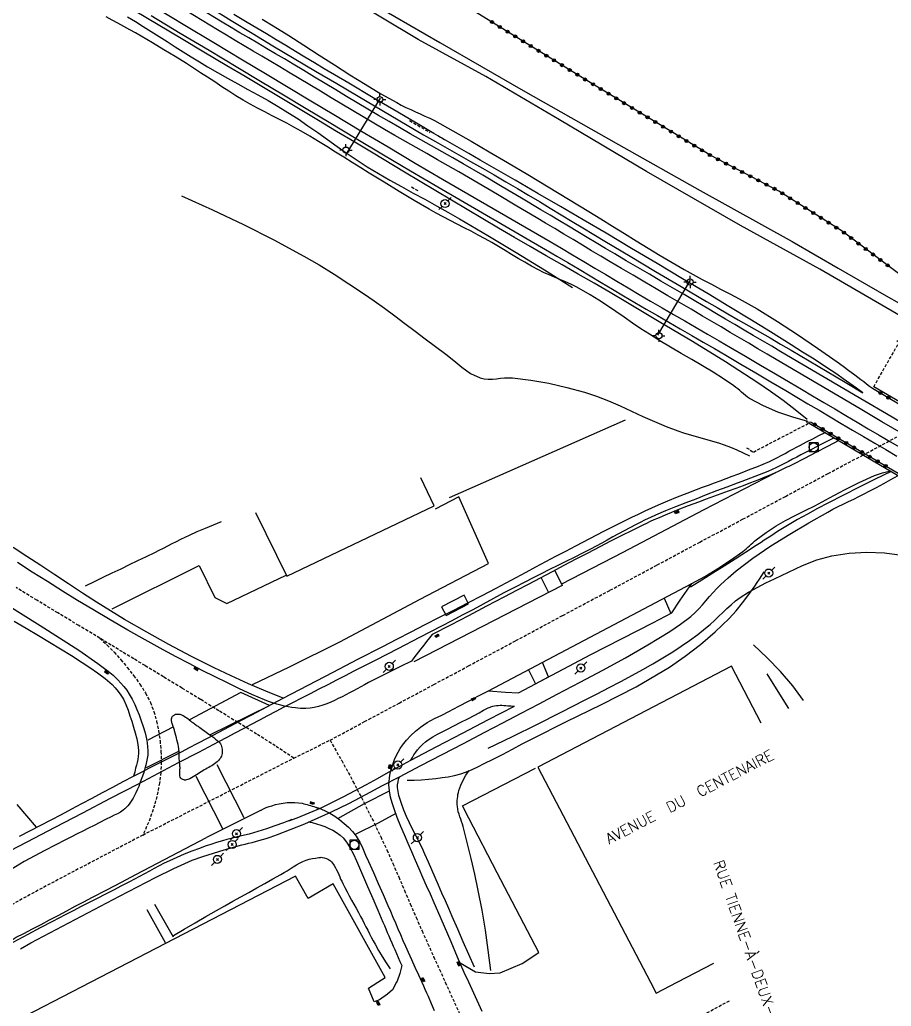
# Model space of a CAD drawing. Header units: millimetres. Extents: x 146997 to 148001, y 141998 to 143001.
# Drawn here: x 147761.2 to 147904.6, y 142667 to 142829.4 of the extents above; entities that cross this region are included whole.
import ezdxf

# ---------------------------------------------------------------- set-up
doc = ezdxf.new("R2010")
doc.units = ezdxf.units.MM
doc.linetypes.add('DASHED', pattern=[0.75, 0.5, -0.25])
doc.layers.get('0').update_dxf_attribs({"linetype": 'CONTINUOUS'})
for name, color, linetype in [('W0001', 6, 'DASHED'), ('W0006', 2, 'CONTINUOUS'), ('W0008', 7, 'CONTINUOUS'), ('W0014', 7, 'CONTINUOUS'), ('W0015', 2, 'CONTINUOUS'), ('W0017', 7, 'CONTINUOUS'), ('W0020', 2, 'CONTINUOUS'), ('W0021', 2, 'CONTINUOUS'), ('W0051', 7, 'CONTINUOUS'), ('W0071', 7, 'CONTINUOUS'), ('W0101', 7, 'CONTINUOUS'), ('W0105', 7, 'CONTINUOUS'), ('W0112', 1, 'DASHED'), ('W0120', 7, 'CONTINUOUS'), ('W0211', 2, 'CONTINUOUS'), ('W0214', 2, 'CONTINUOUS'), ('W0300', 7, 'CONTINUOUS'), ('W0323', 7, 'CONTINUOUS'), ('W0401', 7, 'CONTINUOUS'), ('W0420', 7, 'CONTINUOUS'), ('W0439', 7, 'CONTINUOUS'), ('W0473', 7, 'CONTINUOUS'), ('W0610', 7, 'CONTINUOUS'), ('W0611', 7, 'CONTINUOUS'), ('W0700', 7, 'CONTINUOUS'), ('W0989', 7, 'CONTINUOUS')]:
    doc.layers.add(name, color=color, linetype=linetype)
doc.styles.get("Standard").update_dxf_attribs({"font": 'romans.shx', "width": 0.85})

# ---------------------------------------------------------------- blocks, each defined once
blk = doc.blocks.new('T420')
for p, q in [((0.75, 0.75), (-0.75, 0.75)), ((-0.75, 0.75), (-0.75, -0.75)), ((0.75, 0.75), (0.75, -0.75)), ((0.75, -0.75), (-0.75, -0.75))]:
    blk.add_line(p, q)
blk.add_ellipse((0, 0), major_axis=(-0.53, 0.53), ratio=1, start_param=3.926991, end_param=10.210176)
blk = doc.blocks.new('T473')
for p, q in [((-0.166667, 0.166667), (0.166667, -0.166667)), ((-0.166667, -0.166667), (0.166667, 0.166667)), ((0.500001, 0.500001), (1.000002, 1.000002)), ((-1.000002, -1.000002), (-0.500001, -0.500001))]:
    blk.add_line(p, q)
blk.add_ellipse((0, 0), major_axis=(0.471405, 0.471405), ratio=1, start_param=5.4977871438, end_param=11.780972451)
blk = doc.blocks.new('T401')
for p, q in [((-0.3, 0.3), (0, 0.3)), ((-0.3, -0.25), (-0.3, 0.3)), ((-0.3, 0.15), (0, 0.15)), ((-0.3, 0), (0, 0)), ((0, 0.3), (0, -0.25)), ((-0.3, -0.15), (0, -0.15)), ((-0.3, -0.25), (-0.3, -0.3)), ((-0.3, -0.3), (0, -0.3)), ((0, -0.3), (0, -0.25))]:
    blk.add_line(p, q)
blk = doc.blocks.new('T610')
for p, q in [((-0.500001, 0), (-1.000002, 0)), ((0, 0.500001), (0, 1.000002)), ((0.500001, 0), (1.000002, 0)), ((0, -0.500001), (0, -1.000002))]:
    blk.add_line(p, q)
blk.add_ellipse((0, 0), major_axis=(-0.353554, 0.353554), ratio=1, start_param=3.926990817, end_param=10.2101761242)
blk = doc.blocks.new('t323o')
at = {"color": 0, "linetype": 'Continuous'}
for radius in [0.25, 0.15]:
    blk.add_circle((0, 0), radius, dxfattribs=at)

msp = doc.modelspace()

# ---------------------------------------------------------------- linework, layer by layer
at = {"layer": 'W0001'}
for points in [[(147812.25, 142710.83), (147817.94, 142713.89), (147823.64, 142716.94), (147829.34, 142719.99), (147835.04, 142723.05), (147842.8, 142727.2), (147850.55, 142731.35), (147858.31, 142735.5), (147866.07, 142739.65), (147873.11, 142743.42), (147880.14, 142747.18), (147887.17, 142750.94), (147894.21, 142754.7), (147899.84, 142757.7), (147905.48, 142760.71)], [(147774.37, 142727.6), (147770.92, 142729.68), (147767.47, 142731.76), (147764.02, 142733.84), (147760.58, 142735.93)], [(147806.27, 142707.87), (147803.24, 142709.89), (147800.16, 142711.84), (147797.06, 142713.75), (147793.96, 142715.66), (147790.93, 142717.53), (147787.89, 142719.39), (147784.84, 142721.24), (147781.8, 142723.09), (147779.94, 142724.22), (147778.09, 142725.35), (147776.23, 142726.47), (147774.37, 142727.6)], [(147774.37, 142727.6), (147775.57, 142726.47), (147776.72, 142725.3), (147777.83, 142724.07), (147778.88, 142722.8), (147779.93, 142721.45), (147780.96, 142720.05), (147781.89, 142718.59), (147782.68, 142717.05), (147783.27, 142715.52), (147783.71, 142713.94), (147784.03, 142712.34), (147784.27, 142710.73), (147784.42, 142708.99), (147784.47, 142707.25), (147784.4, 142705.51), (147784.19, 142703.78), (147783.75, 142701.57), (147783.14, 142699.4), (147782.38, 142697.28), (147781.45, 142695.22)], [(147806.27, 142707.87), (147812.25, 142710.83)], [(147812.25, 142710.83), (147814.16, 142707.46), (147816.02, 142704.05), (147817.81, 142700.61), (147819.54, 142697.14), (147820.58, 142694.96), (147821.59, 142692.76), (147822.57, 142690.55), (147823.54, 142688.33), (147824.49, 142686.11), (147825.44, 142683.88), (147826.41, 142681.67), (147827.38, 142679.45), (147828.33, 142677.34), (147829.29, 142675.22), (147830.25, 142673.11), (147831.21, 142671)], [(147781.45, 142695.22), (147806.27, 142707.87)], [(147781.45, 142695.22), (147764.87, 142686.5), (147759.51, 142683.56)], [(147831.21, 142671), (147832.44, 142668.29), (147833.66, 142665.58)]]:
    msp.add_lwpolyline(points, dxfattribs=at)
at = {"layer": 'W0006'}
msp.add_lwpolyline([(147885.55, 142754.84), (147873.65, 142748.69), (147860.42, 142741.7), (147850.35, 142736.51)], dxfattribs=at)
at = {"layer": 'W0008'}
for points in [[(147895.98, 142760.11), (147894.09, 142759.12), (147892.2, 142758.14), (147890.29, 142757.17), (147888.39, 142756.2), (147888.07, 142756.04), (147887.74, 142755.88), (147887.42, 142755.72), (147887.09, 142755.56), (147885.99, 142755.06), (147884.88, 142754.56), (147883.77, 142754.09), (147882.65, 142753.63), (147881.44, 142753.15), (147880.22, 142752.69), (147879, 142752.24), (147877.78, 142751.8), (147876.56, 142751.36), (147875.34, 142750.92), (147874.12, 142750.47), (147872.9, 142750.01), (147871.19, 142749.36), (147869.49, 142748.7), (147867.79, 142748.03), (147866.1, 142747.32), (147865.51, 142747.06), (147864.92, 142746.78), (147864.33, 142746.5), (147863.74, 142746.22), (147861.95, 142745.34), (147860.17, 142744.45), (147858.4, 142743.55), (147856.63, 142742.64), (147854.66, 142741.62), (147852.7, 142740.6), (147850.74, 142739.57), (147848.79, 142738.53), (147846.83, 142737.5), (147844.87, 142736.46), (147842.92, 142735.43), (147840.95, 142734.4), (147837.99, 142732.85), (147835.02, 142731.31), (147832.05, 142729.77), (147829.07, 142728.24)], [(147871.75, 142736.59), (147873.93, 142737.78), (147876.06, 142739.06), (147878.13, 142740.42), (147880.15, 142741.87), (147880.44, 142742.09), (147880.72, 142742.33), (147881, 142742.58), (147881.26, 142742.83), (147881.53, 142743.08), (147881.8, 142743.32), (147882.08, 142743.57), (147882.36, 142743.8), (147883.16, 142744.41), (147883.98, 142745), (147884.81, 142745.56), (147885.66, 142746.1), (147887.21, 142746.99), (147888.8, 142747.81), (147890.41, 142748.6), (147892, 142749.4), (147894.44, 142750.69), (147896.87, 142752), (147899.33, 142753.25), (147901.85, 142754.36), (147902.49, 142754.6), (147903.13, 142754.8), (147903.78, 142754.99), (147904.44, 142755.14)], [(147829.07, 142728.24), (147828.61, 142727.64), (147828.14, 142727.05), (147827.67, 142726.46), (147827.21, 142725.86), (147826.81, 142725.36), (147826.42, 142724.86), (147826.03, 142724.35), (147825.64, 142723.85)], [(147780.96, 142703.74), (147780.76, 142703.2), (147780.53, 142702.66), (147780.29, 142702.14), (147780.02, 142701.62), (147779.83, 142701.28), (147779.63, 142700.95), (147779.41, 142700.63), (147779.18, 142700.32), (147778.96, 142700.05), (147778.74, 142699.79), (147778.49, 142699.54), (147778.23, 142699.32), (147777.76, 142699), (147777.26, 142698.73), (147776.75, 142698.48), (147776.25, 142698.23), (147775.32, 142697.75), (147774.38, 142697.27), (147773.44, 142696.79), (147772.5, 142696.33), (147771.56, 142695.86), (147770.62, 142695.39), (147769.68, 142694.91), (147768.74, 142694.44), (147765.31, 142692.65), (147761.89, 142690.85), (147759.05, 142689.13)], [(147800.89, 142699.33), (147801.32, 142699.54), (147801.76, 142699.73), (147802.21, 142699.9), (147802.67, 142700.05), (147803.28, 142700.22), (147803.9, 142700.36), (147804.53, 142700.48), (147805.17, 142700.55), (147805.8, 142700.58), (147806.43, 142700.57), (147807.05, 142700.52), (147807.68, 142700.44), (147807.95, 142700.38), (147808.23, 142700.32), (147808.5, 142700.24), (147808.76, 142700.15), (147809.03, 142700.06), (147809.29, 142699.97), (147809.56, 142699.89), (147809.83, 142699.8), (147809.91, 142699.78), (147809.98, 142699.76), (147810.06, 142699.74), (147810.14, 142699.71), (147810.22, 142699.69), (147810.3, 142699.67), (147810.37, 142699.64), (147810.45, 142699.62)], [(147800.89, 142699.33), (147791.94, 142694.81)], [(147759.96, 142677.99), (147760.61, 142678.39), (147761.88, 142679.04), (147763.29, 142679.78), (147764.7, 142680.52), (147766.11, 142681.26), (147767.52, 142682), (147768.92, 142682.75), (147770.33, 142683.49), (147771.74, 142684.23), (147773.15, 142684.97), (147775.53, 142686.23), (147777.92, 142687.48), (147780.31, 142688.73), (147782.69, 142689.99), (147785, 142691.19), (147787.31, 142692.4), (147789.63, 142693.61), (147791.94, 142694.81)], [(147835.08, 142671), (147834.33, 142672.62)], [(147837.29, 142666.17), (147835.08, 142671)]]:
    msp.add_lwpolyline(points, dxfattribs=at)
at = {"layer": 'W0014'}
for points in [[(147804.56, 142717.75), (147801.67, 142718.9), (147798.81, 142720.11), (147795.98, 142721.39), (147793.17, 142722.72), (147789.43, 142724.6), (147785.73, 142726.56), (147782.08, 142728.6), (147778.45, 142730.7), (147776.12, 142732.12), (147773.8, 142733.56), (147771.5, 142735.04), (147769.22, 142736.54), (147766.94, 142738.05), (147764.66, 142739.55), (147762.38, 142741.05), (147760.08, 142742.53)], [(147825.64, 142723.85), (147823.86, 142722.97), (147822.09, 142722.09), (147820.32, 142721.19), (147818.56, 142720.29), (147817.93, 142719.96), (147817.32, 142719.63), (147816.7, 142719.29), (147816.09, 142718.95), (147815.47, 142718.62), (147814.85, 142718.29), (147814.23, 142717.97), (147813.6, 142717.66), (147812.97, 142717.36), (147812.35, 142717.07), (147811.71, 142716.81), (147811.05, 142716.58), (147810.36, 142716.39), (147809.66, 142716.23), (147808.96, 142716.11), (147808.24, 142716.04), (147807.82, 142716.04), (147807.39, 142716.06), (147806.97, 142716.1), (147806.55, 142716.15), (147805.95, 142716.23), (147805.35, 142716.32), (147804.76, 142716.43), (147804.17, 142716.56), (147803.47, 142716.75), (147802.79, 142716.97), (147802.11, 142717.2), (147801.44, 142717.46), (147799.39, 142718.33), (147797.37, 142719.26), (147795.37, 142720.24), (147793.37, 142721.23), (147791.2, 142722.31), (147789.05, 142723.42), (147786.9, 142724.55), (147784.77, 142725.7), (147781.85, 142727.31), (147778.95, 142728.95), (147776.07, 142730.62), (147773.21, 142732.31), (147770.7, 142733.83), (147768.22, 142735.36), (147765.74, 142736.91), (147763.26, 142738.47), (147760.8, 142740.04)], [(147868.5, 142731.76), (147869.86, 142733.89), (147871.75, 142736.59)], [(147759.83, 142732.66), (147761.32, 142731.73), (147764.54, 142729.72), (147767.75, 142727.69), (147770.93, 142725.61), (147774.04, 142723.43), (147774.89, 142722.81), (147775.73, 142722.17), (147776.55, 142721.5), (147777.32, 142720.78), (147777.84, 142720.23), (147778.34, 142719.64), (147778.8, 142719.03), (147779.22, 142718.39), (147779.69, 142717.57), (147780.1, 142716.72), (147780.48, 142715.86), (147780.83, 142714.98), (147781.19, 142714.02), (147781.52, 142713.05), (147781.8, 142712.06), (147782.03, 142711.05), (147782.14, 142710.39), (147782.21, 142709.72), (147782.25, 142709.05), (147782.24, 142708.37), (147782.17, 142707.8), (147782.07, 142707.24), (147781.93, 142706.69), (147781.78, 142706.14), (147781.61, 142705.53), (147781.41, 142704.93), (147781.19, 142704.33), (147780.96, 142703.74)], [(147843.26, 142718.62), (147855.13, 142724.95), (147865.36, 142730.12), (147868.5, 142731.76)], [(147760.27, 142730.43), (147762.27, 142729.23), (147764.27, 142728.04), (147766.08, 142726.95), (147767.89, 142725.87), (147769.69, 142724.76), (147771.46, 142723.61), (147772.72, 142722.76), (147773.99, 142721.91), (147775.22, 142721), (147776.37, 142719.99), (147776.9, 142719.43), (147777.39, 142718.84), (147777.84, 142718.21), (147778.24, 142717.55), (147778.67, 142716.68), (147779.02, 142715.77), (147779.32, 142714.85), (147779.61, 142713.93), (147779.9, 142712.99), (147780.19, 142712.04), (147780.43, 142711.07), (147780.61, 142710.1), (147780.68, 142709.62), (147780.72, 142709.14), (147780.73, 142708.65), (147780.7, 142708.17), (147780.63, 142707.67), (147780.52, 142707.18), (147780.39, 142706.7), (147780.26, 142706.22), (147780.18, 142705.89), (147780.1, 142705.56), (147780.01, 142705.23), (147779.92, 142704.91)], [(147834.33, 142672.62), (147833.24, 142675.14), (147832.15, 142677.65), (147831.06, 142680.17), (147829.96, 142682.69), (147829.36, 142684.08), (147828.75, 142685.47), (147828.13, 142686.86), (147827.52, 142688.25), (147826.91, 142689.65), (147826.31, 142691.04), (147825.7, 142692.44), (147825.11, 142693.83), (147824.5, 142695.24), (147823.87, 142696.65), (147823.28, 142698.08), (147822.78, 142699.53), (147822.48, 142700.5), (147822.21, 142701.47), (147822.01, 142702.48), (147821.94, 142703.5), (147821.96, 142704.03), (147822.02, 142704.56), (147822.1, 142705.09), (147822.22, 142705.61), (147822.35, 142706.12), (147822.51, 142706.63), (147822.67, 142707.13), (147822.86, 142707.63), (147823.12, 142708.26), (147823.43, 142708.86), (147823.78, 142709.45), (147824.16, 142710.01), (147824.83, 142710.83), (147825.54, 142711.61), (147826.31, 142712.33), (147827.13, 142712.99), (147828.24, 142713.74), (147829.42, 142714.37), (147830.62, 142714.96), (147831.8, 142715.56), (147833.42, 142716.42), (147835.04, 142717.26), (147836.67, 142718.1), (147838.3, 142718.93)], [(147838.3, 142718.93), (147841.1, 142718.71), (147843.26, 142718.62)], [(147825.56, 142707.54), (147825.79, 142707.99), (147826.06, 142708.43), (147826.35, 142708.85), (147826.66, 142709.25), (147827.06, 142709.71), (147827.48, 142710.14), (147827.93, 142710.54), (147828.41, 142710.91), (147829.15, 142711.39), (147829.92, 142711.8), (147830.71, 142712.18), (147831.49, 142712.57), (147832.64, 142713.17), (147833.79, 142713.77), (147834.94, 142714.36), (147836.09, 142714.95), (147836.81, 142715.34), (147837.52, 142715.76), (147838.26, 142716.15), (147839.04, 142716.44), (147839.33, 142716.5), (147839.63, 142716.54), (147839.93, 142716.55), (147840.22, 142716.56), (147840.54, 142716.56), (147840.86, 142716.54), (147841.18, 142716.52), (147841.5, 142716.5), (147841.77, 142716.48), (147842.04, 142716.46), (147842.31, 142716.44), (147842.58, 142716.42)], [(147836.03, 142673.48), (147835.1, 142675.57), (147834.17, 142677.66), (147833.25, 142679.75), (147832.33, 142681.84), (147831.77, 142683.12), (147831.22, 142684.4), (147830.66, 142685.67), (147830.11, 142686.95), (147829.56, 142688.23), (147829, 142689.51), (147828.44, 142690.78), (147827.87, 142692.05), (147827.39, 142693.09), (147826.88, 142694.13), (147826.36, 142695.15), (147825.84, 142696.18), (147825.33, 142697.21), (147824.84, 142698.26), (147824.39, 142699.32), (147823.99, 142700.4), (147823.77, 142701.05), (147823.58, 142701.7), (147823.44, 142702.37), (147823.37, 142703.05), (147823.37, 142703.5), (147823.43, 142703.95), (147823.52, 142704.39), (147823.65, 142704.82)], [(147810.45, 142699.62), (147811.35, 142699.24), (147812.21, 142698.8), (147813.05, 142698.3), (147813.84, 142697.74), (147814.59, 142697.14), (147815.29, 142696.49), (147815.94, 142695.78), (147816.53, 142695.02), (147817.15, 142694.03), (147817.65, 142692.98), (147818.1, 142691.91), (147818.57, 142690.86), (147819.39, 142689.07), (147820.18, 142687.26), (147820.97, 142685.45), (147821.76, 142683.64), (147822.18, 142682.68), (147822.59, 142681.72), (147823.01, 142680.76), (147823.42, 142679.8), (147823.84, 142678.84), (147824.25, 142677.88), (147824.67, 142676.92), (147825.09, 142675.96), (147825.65, 142674.72), (147826.21, 142673.48), (147826.78, 142672.24), (147827.34, 142671)], [(147808.62, 142697.41), (147809.33, 142697.26), (147810.03, 142697.08), (147810.72, 142696.86), (147811.4, 142696.6), (147812.06, 142696.31), (147812.71, 142696), (147813.33, 142695.64), (147813.92, 142695.21), (147814.39, 142694.75), (147814.8, 142694.25), (147815.17, 142693.71), (147815.52, 142693.16), (147816.11, 142692.08), (147816.61, 142690.95), (147817.08, 142689.81), (147817.56, 142688.69), (147818.42, 142686.74), (147819.26, 142684.79), (147820.11, 142682.84), (147820.95, 142680.89), (147821.19, 142680.33), (147821.43, 142679.76), (147821.67, 142679.19), (147821.92, 142678.63), (147822.16, 142678.06), (147822.4, 142677.5), (147822.64, 142676.93), (147822.89, 142676.37), (147823.17, 142675.72), (147823.46, 142675.07), (147823.75, 142674.42), (147824.04, 142673.77)], [(147827.34, 142671), (147827.6, 142670.42), (147827.86, 142669.84), (147828.12, 142669.27), (147828.38, 142668.69), (147828.89, 142667.52), (147829.39, 142666.36)]]:
    msp.add_lwpolyline(points, dxfattribs=at)
at = {"layer": 'W0015'}
msp.add_lwpolyline([(147790.82, 142712.91), (147791.24, 142712.61), (147791.66, 142712.31), (147792.08, 142712), (147792.49, 142711.69), (147792.8, 142711.46), (147793.11, 142711.24), (147793.41, 142711), (147793.7, 142710.76), (147793.85, 142710.64), (147793.99, 142710.51), (147794.13, 142710.37), (147794.24, 142710.21), (147794.34, 142710.01), (147794.41, 142709.79), (147794.46, 142709.57), (147794.49, 142709.35), (147794.51, 142709.11), (147794.52, 142708.87), (147794.5, 142708.63), (147794.45, 142708.39), (147794.38, 142708.2), (147794.3, 142708.02), (147794.2, 142707.85), (147794.08, 142707.69), (147793.9, 142707.47), (147793.69, 142707.28), (147793.47, 142707.1), (147793.25, 142706.93), (147793.02, 142706.77), (147792.78, 142706.62), (147792.53, 142706.47), (147792.29, 142706.33), (147792.04, 142706.2), (147791.79, 142706.06), (147791.54, 142705.92), (147791.3, 142705.78), (147791.04, 142705.62), (147790.78, 142705.45), (147790.52, 142705.28), (147790.26, 142705.11), (147790, 142704.94), (147789.74, 142704.78), (147789.47, 142704.63), (147789.19, 142704.49), (147789.01, 142704.41), (147788.83, 142704.34), (147788.64, 142704.28), (147788.45, 142704.25), (147788.37, 142704.25), (147788.3, 142704.26), (147788.23, 142704.28), (147788.17, 142704.3), (147788.04, 142704.35), (147787.92, 142704.4), (147787.8, 142704.47), (147787.7, 142704.57), (147787.6, 142704.75), (147787.55, 142704.95), (147787.53, 142705.14), (147787.51, 142705.33), (147787.51, 142705.46), (147787.51, 142705.58), (147787.51, 142705.71), (147787.53, 142705.83), (147787.54, 142705.95), (147787.55, 142706.07), (147787.56, 142706.2), (147787.56, 142706.32), (147787.55, 142706.52), (147787.54, 142706.72), (147787.52, 142706.92), (147787.5, 142707.11), (147787.48, 142707.31), (147787.46, 142707.51), (147787.44, 142707.71), (147787.43, 142707.91), (147787.42, 142708.09), (147787.42, 142708.28), (147787.41, 142708.46), (147787.41, 142708.65), (147787.41, 142708.84), (147787.4, 142709.02), (147787.39, 142709.21), (147787.37, 142709.39), (147787.31, 142709.77), (147787.23, 142710.13), (147787.15, 142710.5), (147787.06, 142710.86), (147786.97, 142711.23), (147786.88, 142711.61), (147786.78, 142711.98), (147786.67, 142712.35), (147786.63, 142712.5), (147786.58, 142712.65), (147786.53, 142712.8), (147786.47, 142712.95), (147786.42, 142713.1), (147786.37, 142713.25), (147786.32, 142713.4), (147786.27, 142713.55), (147786.23, 142713.69), (147786.2, 142713.82), (147786.17, 142713.95), (147786.15, 142714.09), (147786.15, 142714.15), (147786.15, 142714.21), (147786.16, 142714.28), (147786.17, 142714.34), (147786.18, 142714.4), (147786.19, 142714.46), (147786.21, 142714.52), (147786.24, 142714.57), (147786.29, 142714.67), (147786.35, 142714.75), (147786.43, 142714.83), (147786.51, 142714.9), (147786.58, 142714.96), (147786.66, 142715.01), (147786.75, 142715.05), (147786.83, 142715.08), (147787.01, 142715.11), (147787.19, 142715.12), (147787.37, 142715.11), (147787.54, 142715.09), (147787.68, 142715.06), (147787.81, 142715.02), (147787.93, 142714.96), (147788.06, 142714.9), (147788.27, 142714.78), (147788.48, 142714.64), (147788.68, 142714.49), (147788.88, 142714.34), (147789.07, 142714.18), (147789.27, 142714.02), (147789.46, 142713.87), (147789.66, 142713.72), (147789.81, 142713.62), (147789.95, 142713.52), (147790.09, 142713.42), (147790.24, 142713.32), (147790.38, 142713.21), (147790.53, 142713.11), (147790.67, 142713.01)], close=True, dxfattribs=at)
at = {"layer": 'W0017'}
for points in [[(147838.33, 142739.89), (147833.45, 142750.84), (147829.56, 142748.81)], [(147776.41, 142732.41), (147790.7, 142739.54), (147793.29, 142734.28), (147795.24, 142733.34), (147805, 142737.99)], [(147799.47, 142719.99), (147805.59, 142722.91), (147813.88, 142727), (147827.05, 142734.04), (147838.33, 142739.89)], [(147846.59, 142675.89), (147839.76, 142689), (147835.11, 142698.02), (147834.03, 142700.02), (147846.06, 142706.23)], [(147763.95, 142696.49), (147760.74, 142700.22)], [(147820.09, 142671), (147821.32, 142671.76), (147812.76, 142687.2), (147808.62, 142684.78), (147806.58, 142688.46), (147772.87, 142671)], [(147833.64, 142674.21), (147836.18, 142672.73), (147838.42, 142672.46), (147840.24, 142672.57), (147843.86, 142674.1), (147846.59, 142675.89)], [(147824.04, 142673.77), (147823.73, 142672.46), (147823.29, 142671.18), (147823.19, 142671)], [(147772.87, 142671), (147763.56, 142666.18), (147756.92, 142662.92)], [(147823.19, 142671), (147822.53, 142669.77), (147821.72, 142669.04), (147820.38, 142668.13), (147819.52, 142667.8), (147818.57, 142670.05), (147820.09, 142671)]]:
    msp.add_lwpolyline(points, dxfattribs=at)
at = {"layer": 'W0020'}
for points in [[(147792.49, 142711.69), (147802.26, 142716.55), (147797.58, 142718.67), (147789.11, 142714.19)], [(147786.49, 142713), (147782.25, 142710.82)], [(147782.06, 142706.33), (147787.36, 142709)], [(147798.14, 142698.06), (147793.69, 142706.76)], [(147790.19, 142704.9), (147794.55, 142696.32)], [(147813.52, 142697.92), (147817.89, 142700.39), (147822.03, 142702.5)], [(147823.08, 142698.76), (147820.18, 142697.18), (147816.36, 142695.33)]]:
    msp.add_lwpolyline(points, dxfattribs=at)
at = {"layer": 'W0021'}
for points in [[(147846.97, 142737.55), (147848.18, 142735.1)], [(147849.24, 142738.75), (147850.43, 142736.26)], [(147850.43, 142736.26), (147826.06, 142723.71)], [(147838.3, 142718.93), (147871.75, 142736.59)], [(147867.21, 142734.19), (147868.33, 142731.67)], [(147844.9, 142722.42), (147846.05, 142720.11), (147848.21, 142721.27), (147847.19, 142723.62)]]:
    msp.add_lwpolyline(points, dxfattribs=at)
at = {"layer": 'W0051'}
for points in [[(147895.19, 142760.58), (147893.98, 142759.97), (147892.78, 142759.35), (147891.57, 142758.73), (147890.36, 142758.12), (147889.69, 142757.77), (147889.03, 142757.41), (147888.36, 142757.06), (147887.7, 142756.7), (147887.03, 142756.35), (147886.36, 142756), (147885.68, 142755.67), (147884.99, 142755.35), (147884.29, 142755.04), (147883.58, 142754.75), (147882.86, 142754.48), (147882.14, 142754.21), (147881.42, 142753.94), (147880.7, 142753.68), (147879.98, 142753.41), (147879.26, 142753.14), (147877.56, 142752.48), (147875.85, 142751.83), (147874.14, 142751.17), (147872.44, 142750.5), (147870.77, 142749.86), (147869.1, 142749.22), (147867.43, 142748.56), (147865.79, 142747.86), (147864.95, 142747.48), (147864.12, 142747.07), (147863.3, 142746.66), (147862.48, 142746.24), (147861.56, 142745.75), (147860.63, 142745.26), (147859.71, 142744.76), (147858.79, 142744.26), (147857.87, 142743.76), (147856.95, 142743.26), (147856.03, 142742.76), (147855.11, 142742.27), (147853.76, 142741.58), (147852.41, 142740.9), (147851.06, 142740.23), (147849.71, 142739.56), (147848.35, 142738.89), (147847, 142738.22), (147845.65, 142737.54), (147844.31, 142736.85), (147842.58, 142735.95), (147840.86, 142735.05), (147839.15, 142734.13), (147837.44, 142733.22), (147835.72, 142732.3), (147834.01, 142731.38), (147832.29, 142730.47), (147830.57, 142729.57), (147826.98, 142727.7), (147823.38, 142725.85), (147819.78, 142724.01), (147816.18, 142722.17), (147814.74, 142721.43), (147813.3, 142720.69), (147811.86, 142719.95), (147810.42, 142719.21), (147808.97, 142718.47), (147807.53, 142717.73), (147806.09, 142716.99), (147804.66, 142716.24), (147803.31, 142715.54), (147801.96, 142714.83), (147800.62, 142714.12), (147799.27, 142713.41), (147797.93, 142712.69), (147796.59, 142711.98), (147795.24, 142711.27), (147793.9, 142710.56), (147790.59, 142708.82), (147787.28, 142707.08), (147783.97, 142705.34), (147780.65, 142703.61), (147776.09, 142701.22), (147771.52, 142698.83), (147766.95, 142696.44), (147762.38, 142694.06), (147759.63, 142692.63)], [(147761.15, 142695.02), (147766.34, 142697.72), (147768.04, 142698.61), (147769.74, 142699.51), (147771.43, 142700.41), (147773.13, 142701.31), (147774.82, 142702.22), (147776.52, 142703.12), (147778.21, 142704.01), (147779.92, 142704.91), (147781.22, 142705.58), (147782.53, 142706.26), (147783.85, 142706.93), (147785.16, 142707.59), (147786.47, 142708.26), (147787.78, 142708.93), (147789.1, 142709.6), (147790.4, 142710.28), (147792.18, 142711.21), (147793.95, 142712.14), (147795.71, 142713.08), (147797.48, 142714.01), (147799.25, 142714.95), (147801.02, 142715.89), (147802.79, 142716.82), (147804.56, 142717.75), (147808.65, 142719.89), (147812.74, 142722.01), (147816.83, 142724.13), (147820.93, 142726.25), (147823.26, 142727.45), (147825.59, 142728.65), (147827.92, 142729.85), (147830.26, 142731.04), (147832.59, 142732.24), (147834.92, 142733.44), (147837.25, 142734.65), (147839.57, 142735.86), (147841.22, 142736.72), (147842.85, 142737.59), (147844.49, 142738.46), (147846.13, 142739.34), (147847.76, 142740.22), (147849.4, 142741.09), (147851.04, 142741.95), (147852.69, 142742.81), (147854.99, 142744), (147857.29, 142745.19), (147859.6, 142746.35), (147861.92, 142747.5), (147863, 142748.03), (147864.09, 142748.55), (147865.18, 142749.07), (147866.28, 142749.56), (147867.84, 142750.21), (147869.41, 142750.84), (147870.99, 142751.45), (147872.57, 142752.06), (147873.54, 142752.43), (147874.51, 142752.8), (147875.48, 142753.16), (147876.45, 142753.52), (147877.42, 142753.89), (147878.4, 142754.25), (147879.37, 142754.62), (147880.33, 142755), (147881.4, 142755.41), (147882.46, 142755.81), (147883.52, 142756.24), (147884.57, 142756.7), (147885.22, 142757.01), (147885.86, 142757.33), (147886.49, 142757.67), (147887.13, 142758.01), (147887.75, 142758.36), (147888.38, 142758.7), (147889.02, 142759.05), (147889.65, 142759.38), (147890.66, 142759.9), (147891.67, 142760.42), (147892.68, 142760.94), (147893.69, 142761.45)], [(147803.61, 142695.32), (147805.86, 142696.18), (147808.1, 142697.08), (147810.31, 142698.04), (147812.51, 142699.04), (147815.33, 142700.41), (147818.11, 142701.87), (147820.88, 142703.36), (147823.65, 142704.82), (147827.16, 142706.64), (147830.67, 142708.47), (147834.18, 142710.29), (147837.69, 142712.12), (147840.68, 142713.68), (147843.68, 142715.25), (147846.66, 142716.82), (147849.64, 142718.4), (147853.39, 142720.39), (147857.15, 142722.37), (147860.88, 142724.4), (147864.55, 142726.53), (147866.36, 142727.62), (147868.17, 142728.72), (147869.93, 142729.9), (147871.61, 142731.2), (147872.27, 142731.8), (147872.91, 142732.44), (147873.51, 142733.1), (147874.09, 142733.78), (147874.67, 142734.45), (147875.26, 142735.13), (147875.87, 142735.78), (147876.51, 142736.41), (147877.78, 142737.56), (147879.08, 142738.67), (147880.42, 142739.74), (147881.8, 142740.76), (147884.8, 142742.8), (147887.88, 142744.73), (147891, 142746.57), (147894.16, 142748.36), (147895, 142748.81), (147895.85, 142749.25), (147896.7, 142749.67), (147897.56, 142750.09), (147898.42, 142750.5), (147899.27, 142750.92), (147900.13, 142751.34), (147900.97, 142751.78), (147902.17, 142752.41), (147903.36, 142753.06), (147904.54, 142753.72), (147905.72, 142754.39)], [(147904.58, 142755.05), (147901.95, 142753.78), (147899.33, 142752.48), (147896.73, 142751.16), (147894.13, 142749.81), (147892.46, 142748.93), (147890.79, 142748.03), (147889.14, 142747.12), (147887.5, 142746.17), (147886.95, 142745.83), (147886.4, 142745.49), (147885.86, 142745.14), (147885.32, 142744.78), (147884.78, 142744.42), (147884.24, 142744.07), (147883.7, 142743.71), (147883.16, 142743.36), (147882.1, 142742.67), (147881.05, 142741.98), (147879.99, 142741.3), (147878.93, 142740.62), (147877.09, 142739.46), (147875.25, 142738.3), (147873.4, 142737.15), (147871.54, 142736.01)], [(147805.46, 142697.58), (147806.81, 142698.06), (147808.15, 142698.58), (147809.47, 142699.13), (147810.78, 142699.71), (147812.67, 142700.62), (147814.53, 142701.56), (147816.38, 142702.53), (147818.22, 142703.53), (147820.05, 142704.54), (147821.88, 142705.55), (147823.71, 142706.55), (147825.56, 142707.54), (147829.81, 142709.77), (147834.06, 142711.99), (147838.32, 142714.21), (147842.58, 142716.42)], [(147805.95, 142697.78), (147804.58, 142697.24), (147803.18, 142696.72), (147801.78, 142696.24), (147800.37, 142695.79), (147799.65, 142695.58), (147798.92, 142695.38), (147798.19, 142695.2), (147797.46, 142695.02), (147796.73, 142694.85), (147796, 142694.67), (147795.27, 142694.48), (147794.54, 142694.27), (147793.59, 142693.98), (147792.64, 142693.68), (147791.7, 142693.37), (147790.76, 142693.03), (147789.51, 142692.56), (147788.27, 142692.06), (147787.03, 142691.53), (147785.81, 142690.98), (147784.98, 142690.58), (147784.15, 142690.16), (147783.33, 142689.73), (147782.52, 142689.29), (147781.7, 142688.85), (147780.89, 142688.41), (147780.08, 142687.97), (147779.26, 142687.54), (147777.93, 142686.85), (147776.61, 142686.17), (147775.28, 142685.48), (147773.95, 142684.8), (147772.62, 142684.12), (147771.29, 142683.44), (147769.97, 142682.75), (147768.64, 142682.07), (147766.6, 142681.01), (147764.56, 142679.95), (147762.53, 142678.88), (147760.05, 142677.55)], [(147761.33, 142676.51), (147763.03, 142677.47), (147765.11, 142678.57), (147767.18, 142679.68), (147769.26, 142680.78), (147771.34, 142681.88), (147773.42, 142682.98), (147775.5, 142684.07), (147777.6, 142685.14), (147780.56, 142686.68), (147783.52, 142688.23), (147786.52, 142689.72), (147789.58, 142691.06), (147791.3, 142691.7), (147793.05, 142692.26), (147794.81, 142692.77), (147796.58, 142693.28), (147797.14, 142693.44), (147797.71, 142693.59), (147798.28, 142693.73), (147798.84, 142693.87), (147799.41, 142694.01), (147799.98, 142694.16), (147800.55, 142694.31), (147801.11, 142694.47), (147801.74, 142694.67), (147802.37, 142694.87), (147802.99, 142695.09), (147803.61, 142695.32)]]:
    msp.add_lwpolyline(points, dxfattribs=at)
at = {"layer": 'W0071'}
for points in [[(147907.1, 142780.04), (147892.85, 142788.31), (147879.76, 142795.49), (147864.33, 142804.37), (147850.01, 142812.89), (147837.88, 142820.04), (147826.72, 142826.09), (147814.48, 142833.52), (147801.38, 142841.12), (147787.81, 142850.61)], [(147790.89, 142850.71), (147805.64, 142840.45), (147815.53, 142834.25), (147830.3, 142825.64), (147844.04, 142817.74), (147859.7, 142808.86), (147873.15, 142801.25), (147888.3, 142792.87), (147895.84, 142788.49), (147903.74, 142783.91), (147910.17, 142780.32), (147914.18, 142778.27)]]:
    msp.add_lwpolyline(points, dxfattribs=at)
at = {"layer": 'W0101'}
for points in [[(147805.16, 142737.8), (147829.38, 142749.39), (147827.19, 142754)], [(147800, 142748.29), (147805.16, 142737.8)], [(147883.18, 142713.64), (147878.28, 142723.02), (147846.45, 142706.37)], [(147846.45, 142706.37), (147864.95, 142671)], [(147869.37, 142671), (147875.39, 142674.15)], [(147864.95, 142671), (147865.9, 142669.18), (147869.37, 142671)]]:
    msp.add_lwpolyline(points, dxfattribs=at)
at = {"layer": 'W0105'}
for points in [[(147782.09, 142682.95), (147785.11, 142677.54)], [(147786.49, 142678.42), (147783.4, 142683.77)]]:
    msp.add_lwpolyline(points, dxfattribs=at)
at = {"layer": 'W0112'}
for points in [[(147825.32, 142812.77), (147828.69, 142810.82)], [(147829.99, 142810.29), (147831.36, 142809.52)], [(147826.76, 142801.19), (147825.48, 142801.92)], [(147901.71, 142768.99), (147905.88, 142776.27), (147905.5, 142776.53)], [(147880.76, 142758.95), (147881.9, 142758.24), (147891.06, 142763)], [(147855.34, 142656.53), (147870.25, 142663.85), (147878.19, 142668.08)]]:
    msp.add_lwpolyline(points, dxfattribs=at)
at = {"layer": 'W0120'}
for points in [[(147919.17, 142758.79), (147901.71, 142768.99)], [(147891.06, 142763), (147908.41, 142752.81)]]:
    msp.add_lwpolyline(points, dxfattribs=at)
at = {"layer": 'W0211'}
for points in [[(147890.77, 142763.6), (147888.79, 142765.17), (147886.78, 142766.69), (147884.74, 142768.17), (147882.66, 142769.6), (147877.32, 142773.08), (147871.89, 142776.42), (147866.42, 142779.68), (147860.94, 142782.93), (147858.33, 142784.48), (147855.71, 142786), (147853.09, 142787.52), (147850.46, 142789.02), (147847.82, 142790.52), (147845.2, 142792.03), (147842.57, 142793.55), (147839.95, 142795.08), (147834.79, 142798.14), (147829.64, 142801.22), (147824.5, 142804.31), (147819.35, 142807.4), (147816.34, 142809.2), (147813.33, 142811), (147810.32, 142812.8), (147807.31, 142814.6), (147804.3, 142816.4), (147801.29, 142818.21), (147798.28, 142820), (147795.27, 142821.8), (147791.5, 142824.05), (147787.74, 142826.29), (147783.97, 142828.53), (147780.2, 142830.77)], [(147792.61, 142831.32), (147796, 142829.23), (147799.41, 142827.14), (147802.83, 142825.08), (147806.32, 142822.99), (147809.83, 142820.92), (147813.35, 142818.86), (147816.86, 142816.79), (147819.56, 142815.2), (147822.25, 142813.61), (147824.95, 142812.02), (147827.65, 142810.44), (147829.58, 142809.32), (147831.51, 142808.22), (147833.44, 142807.12), (147835.38, 142806.02), (147837.31, 142804.93), (147839.24, 142803.82), (147841.17, 142802.71), (147843.09, 142801.59), (147844.89, 142800.52), (147846.69, 142799.45), (147848.49, 142798.36), (147850.28, 142797.28), (147852.07, 142796.19), (147853.86, 142795.1), (147855.65, 142794.01), (147857.45, 142792.93), (147861.63, 142790.44), (147865.81, 142787.95), (147870.01, 142785.47), (147874.21, 142783), (147875.94, 142781.99), (147877.68, 142780.99), (147879.42, 142780), (147881.17, 142779.01), (147882.91, 142778.01), (147884.66, 142777.02), (147886.39, 142776.01), (147888.13, 142775.01), (147891.09, 142773.26), (147894.04, 142771.51), (147896.99, 142769.74), (147899.92, 142767.96)], [(147890.89, 142763.28), (147888.39, 142763.96), (147885.95, 142764.82), (147883.57, 142765.86), (147881.28, 142767.07), (147880.93, 142767.29), (147880.6, 142767.54), (147880.27, 142767.8), (147879.96, 142768.07), (147879.66, 142768.35), (147879.35, 142768.62), (147879.03, 142768.88), (147878.7, 142769.12), (147877.01, 142770.26), (147875.29, 142771.36), (147873.54, 142772.41), (147871.79, 142773.45), (147870.03, 142774.47), (147868.27, 142775.5), (147866.52, 142776.54), (147864.79, 142777.61), (147863.39, 142778.52), (147862.01, 142779.46), (147860.63, 142780.41), (147859.26, 142781.36), (147857.88, 142782.31), (147856.49, 142783.23), (147855.07, 142784.12), (147853.62, 142784.95), (147852.76, 142785.41), (147851.87, 142785.84), (147850.98, 142786.24), (147850.08, 142786.62), (147849.18, 142787), (147848.28, 142787.39), (147847.39, 142787.8), (147846.52, 142788.24), (147845.4, 142788.84), (147844.3, 142789.46), (147843.22, 142790.1), (147842.13, 142790.75), (147841.06, 142791.41), (147839.97, 142792.06), (147838.89, 142792.7), (147837.79, 142793.32), (147836.64, 142793.94), (147835.49, 142794.55), (147834.34, 142795.15), (147833.18, 142795.74), (147832.02, 142796.34), (147830.87, 142796.94), (147829.72, 142797.55), (147828.58, 142798.18), (147826.09, 142799.63), (147823.62, 142801.11), (147821.17, 142802.62), (147818.71, 142804.12), (147817.31, 142804.99), (147815.91, 142805.86), (147814.52, 142806.73), (147813.12, 142807.6), (147811.73, 142808.48), (147810.33, 142809.34), (147808.92, 142810.19), (147807.49, 142811.02), (147806.31, 142811.68), (147805.12, 142812.32), (147803.92, 142812.95), (147802.72, 142813.57), (147801.51, 142814.19), (147800.32, 142814.82), (147799.13, 142815.47), (147797.95, 142816.14), (147796.76, 142816.86), (147795.59, 142817.6), (147794.42, 142818.35), (147793.27, 142819.12), (147792.11, 142819.89), (147790.95, 142820.65), (147789.79, 142821.41), (147788.62, 142822.15), (147786.77, 142823.3), (147784.92, 142824.42), (147783.06, 142825.54), (147781.19, 142826.64), (147780.23, 142827.19), (147779.28, 142827.73), (147778.31, 142828.26), (147777.35, 142828.79), (147776.38, 142829.32), (147775.43, 142829.86)], [(147801.06, 142829.47), (147802.9, 142828.36), (147805.44, 142826.78), (147807.96, 142825.17), (147810.47, 142823.55), (147812.98, 142821.93), (147815.5, 142820.32), (147818.04, 142818.74), (147820.61, 142817.2), (147823.21, 142815.73), (147823.97, 142815.33), (147824.74, 142814.95), (147825.52, 142814.59), (147826.31, 142814.23), (147827.09, 142813.88), (147827.87, 142813.52), (147828.65, 142813.15), (147829.41, 142812.76), (147832.45, 142811.11), (147835.46, 142809.39), (147838.44, 142807.63), (147841.42, 142805.87), (147844.78, 142803.88), (147848.13, 142801.87), (147851.48, 142799.84), (147854.82, 142797.82), (147856.78, 142796.62), (147858.74, 142795.42), (147860.69, 142794.21), (147862.64, 142793), (147864.59, 142791.79), (147866.55, 142790.6), (147868.53, 142789.42), (147870.51, 142788.26), (147872, 142787.43), (147873.5, 142786.62), (147875.01, 142785.83), (147876.52, 142785.05), (147878.04, 142784.26), (147879.54, 142783.46), (147881.03, 142782.64), (147882.51, 142781.78), (147885.87, 142779.7), (147889.17, 142777.55), (147892.44, 142775.34), (147895.68, 142773.09), (147896.66, 142772.38), (147897.63, 142771.66), (147898.6, 142770.92), (147899.56, 142770.19), (147900.05, 142769.83), (147900.54, 142769.46), (147901.03, 142769.09), (147901.52, 142768.72)], [(147824.91, 142704.24), (147826.09, 142704.27), (147827.27, 142704.32), (147828.45, 142704.41), (147829.63, 142704.53), (147830.67, 142704.66), (147831.71, 142704.81), (147832.75, 142705), (147833.77, 142705.27), (147835.12, 142705.77), (147836.43, 142706.37), (147837.71, 142707.02), (147838.98, 142707.66), (147840.63, 142708.48), (147842.25, 142709.34), (147843.88, 142710.2), (147845.5, 142711.06), (147851.18, 142713.9), (147856.93, 142716.67), (147862.62, 142719.58), (147868.09, 142722.86), (147870.7, 142724.66), (147873.22, 142726.59), (147875.64, 142728.65), (147877.93, 142730.85), (147879.08, 142732.11), (147880.13, 142733.44), (147881.13, 142734.81), (147882.12, 142736.18), (147882.53, 142736.75), (147882.93, 142737.34), (147883.31, 142737.92), (147883.68, 142738.52)], [(147890.16, 142717.38), (147888.37, 142719.75), (147886.35, 142722.13), (147884.19, 142724.38), (147881.9, 142726.5)], [(147838.71, 142672.94), (147838.28, 142676.25), (147837.8, 142679.55), (147837.25, 142682.84), (147836.63, 142686.12), (147836.08, 142688.76), (147835.47, 142691.38), (147834.83, 142694), (147834.15, 142696.6), (147834.03, 142697.01), (147833.9, 142697.42), (147833.75, 142697.82), (147833.61, 142698.23), (147833.47, 142698.63), (147833.35, 142699.05), (147833.26, 142699.47), (147833.2, 142699.9), (147833.18, 142700.23), (147833.17, 142700.56), (147833.18, 142700.9), (147833.21, 142701.23), (147833.25, 142701.56), (147833.3, 142701.88), (147833.37, 142702.21), (147833.46, 142702.53), (147833.76, 142703.41), (147834.15, 142704.25), (147834.61, 142705.06), (147835.15, 142705.82)], [(147786.5, 142678.68), (147788.26, 142679.73), (147790.04, 142680.77), (147791.81, 142681.8), (147793.59, 142682.83), (147794.91, 142683.57), (147796.23, 142684.32), (147797.55, 142685.05), (147798.87, 142685.79), (147800.2, 142686.52), (147801.52, 142687.25), (147802.84, 142687.99), (147804.17, 142688.73), (147804.68, 142689.03), (147805.19, 142689.34), (147805.69, 142689.66), (147806.19, 142689.98), (147806.7, 142690.29), (147807.23, 142690.58), (147807.76, 142690.84), (147808.32, 142691.07), (147808.83, 142691.23), (147809.35, 142691.35), (147809.87, 142691.43), (147810.4, 142691.51), (147810.53, 142691.53), (147810.66, 142691.55), (147810.79, 142691.56), (147810.93, 142691.55), (147811.3, 142691.47), (147811.65, 142691.35), (147811.99, 142691.18), (147812.31, 142690.98), (147812.5, 142690.8), (147812.66, 142690.6), (147812.8, 142690.39), (147812.94, 142690.18), (147813.14, 142689.83), (147813.33, 142689.47), (147813.51, 142689.1), (147813.67, 142688.73), (147813.83, 142688.35), (147813.99, 142687.98), (147814.16, 142687.61), (147814.34, 142687.25), (147814.69, 142686.56), (147815.05, 142685.88), (147815.42, 142685.2), (147815.8, 142684.53), (147816.17, 142683.86), (147816.55, 142683.18), (147816.92, 142682.5), (147817.28, 142681.83), (147817.58, 142681.26), (147817.87, 142680.68), (147818.16, 142680.11), (147818.45, 142679.54), (147818.74, 142678.97), (147819.04, 142678.4), (147819.34, 142677.83), (147819.65, 142677.27), (147820.24, 142676.24), (147820.85, 142675.22), (147821.48, 142674.21), (147822.12, 142673.21)]]:
    msp.add_lwpolyline(points, dxfattribs=at)
at = {"layer": 'W0214'}
for points in [[(147899.92, 142767.96), (147898.86, 142768.75), (147897.79, 142769.52), (147896.7, 142770.28), (147895.61, 142771.03), (147893.75, 142772.27), (147891.88, 142773.49), (147890, 142774.69), (147888.11, 142775.89), (147884.71, 142778), (147881.3, 142780.1), (147877.88, 142782.18), (147874.45, 142784.25), (147870.26, 142786.76), (147866.07, 142789.26), (147861.86, 142791.75), (147857.66, 142794.23), (147853.92, 142796.43), (147850.18, 142798.61), (147846.44, 142800.79), (147842.69, 142802.96), (147840.78, 142804.07), (147838.88, 142805.17), (147836.97, 142806.27), (147835.06, 142807.37), (147833.15, 142808.47), (147831.24, 142809.57), (147829.33, 142810.67), (147827.43, 142811.78), (147823.39, 142814.15), (147819.35, 142816.52), (147815.32, 142818.91), (147811.3, 142821.3), (147809.71, 142822.25), (147808.12, 142823.2), (147806.54, 142824.15), (147804.95, 142825.11), (147803.36, 142826.07), (147801.78, 142827.02), (147800.19, 142827.98), (147798.6, 142828.93), (147796.44, 142830.22)], [(147778.94, 142829.85), (147780.22, 142829.06), (147781.49, 142828.27), (147782.81, 142827.43), (147784.13, 142826.6), (147785.45, 142825.76), (147786.77, 142824.92), (147788.09, 142824.08), (147789.41, 142823.25), (147790.74, 142822.43), (147792.08, 142821.62), (147793.72, 142820.66), (147795.38, 142819.73), (147797.05, 142818.81), (147798.72, 142817.9), (147800.38, 142816.99), (147802.04, 142816.06), (147803.69, 142815.1), (147805.32, 142814.11), (147806.98, 142813.04), (147808.61, 142811.93), (147810.23, 142810.79), (147811.83, 142809.64), (147813.44, 142808.49), (147815.06, 142807.36), (147816.69, 142806.25), (147818.36, 142805.18), (147820.22, 142804.05), (147822.11, 142802.96), (147824.01, 142801.9), (147825.92, 142800.85), (147827.83, 142799.82), (147829.75, 142798.77), (147831.65, 142797.71), (147833.54, 142796.63), (147838.22, 142793.86), (147842.88, 142791.05), (147847.52, 142788.2), (147852.14, 142785.31)], [(147787.8, 142800.39), (147792.93, 142798.09), (147798, 142795.67), (147803.01, 142793.13), (147807.95, 142790.45), (147810.46, 142789.01), (147812.92, 142787.5), (147815.36, 142785.93), (147817.76, 142784.33), (147819.49, 142783.13), (147821.19, 142781.9), (147822.89, 142780.65), (147824.57, 142779.38), (147826.24, 142778.11), (147827.92, 142776.84), (147829.61, 142775.58), (147831.31, 142774.35), (147832.62, 142773.31), (147833.93, 142772.19), (147835.35, 142771.17), (147836.94, 142770.45), (147837.61, 142770.29), (147838.29, 142770.23), (147838.97, 142770.24), (147839.64, 142770.3), (147840.3, 142770.37), (147840.96, 142770.43), (147841.62, 142770.46), (147842.29, 142770.43), (147845.29, 142770.06), (147848.27, 142769.54), (147851.23, 142768.88), (147854.14, 142768.07), (147856.11, 142767.41), (147858.05, 142766.65), (147859.96, 142765.83), (147861.85, 142764.97), (147863.73, 142764.1), (147865.62, 142763.25), (147867.53, 142762.44), (147869.47, 142761.7), (147870.41, 142761.38), (147871.36, 142761.1), (147872.32, 142760.83), (147873.28, 142760.58), (147874.24, 142760.32), (147875.19, 142760.05), (147876.14, 142759.76), (147877.08, 142759.43), (147878.15, 142759.02), (147879.2, 142758.58), (147880.24, 142758.1), (147881.27, 142757.59)]]:
    msp.add_lwpolyline(points, dxfattribs=at)
at = {"layer": 'W0300'}
for points in [[(147831.89, 142750.78), (147860.87, 142763.56)], [(147772, 142736.23), (147773.47, 142736.93), (147774.93, 142737.63), (147776.39, 142738.34), (147777.86, 142739.04), (147779.25, 142739.71), (147780.64, 142740.38), (147782.03, 142741.05), (147783.42, 142741.72), (147784.13, 142742.08), (147784.84, 142742.44), (147785.55, 142742.81), (147786.26, 142743.17), (147786.96, 142743.54), (147787.67, 142743.9), (147788.39, 142744.25), (147789.11, 142744.58), (147790.41, 142745.17), (147791.73, 142745.73), (147793.05, 142746.28), (147794.38, 142746.79)], [(147838.25, 142709.49), (147842.27, 142711.44), (147846.27, 142713.42), (147850.26, 142715.42), (147854.24, 142717.44), (147856.19, 142718.45), (147858.15, 142719.47), (147860.09, 142720.5), (147862.02, 142721.55), (147863.7, 142722.47), (147865.37, 142723.4), (147867.02, 142724.35), (147868.65, 142725.36), (147870.04, 142726.28), (147871.4, 142727.24), (147872.74, 142728.23), (147874.05, 142729.26), (147874.78, 142729.87), (147875.48, 142730.51), (147876.17, 142731.16), (147876.85, 142731.82), (147877.54, 142732.48), (147878.25, 142733.12), (147878.98, 142733.73), (147879.74, 142734.3), (147881.1, 142735.18), (147882.51, 142735.97), (147883.95, 142736.7), (147885.4, 142737.39), (147887.67, 142738.48), (147889.96, 142739.56), (147892.33, 142740.49), (147894.79, 142741.16), (147897.66, 142741.59), (147900.56, 142741.77), (147903.46, 142741.67), (147906.34, 142741.29)], [(147884.11, 142721.73), (147887.02, 142717.09), (147887.66, 142716.04)]]:
    msp.add_lwpolyline(points, dxfattribs=at)
at = {"layer": 'W0323'}
for points in [[(147914.84, 142780.83), (147896.51, 142794.55), (147886.11, 142801.16), (147874.88, 142807), (147854.51, 142819.35), (147832.99, 142832.61), (147817.85, 142843.11), (147807.46, 142849.34), (147801.88, 142852.82), (147793.88, 142856.32), (147788.51, 142860.25), (147783.78, 142864.05), (147774.95, 142869.84), (147760.3, 142878.33)], [(147901.52, 142768.72), (147919.64, 142757.92)], [(147890.61, 142763.2), (147891.39, 142763.14), (147908.89, 142752.87), (147909.42, 142752.2)]]:
    msp.add_lwpolyline(points, dxfattribs=at)
at = {"layer": 'W0439'}
msp.add_lwpolyline([(147831.33, 142731.33), (147835.05, 142733.28), (147834.32, 142734.69), (147830.6, 142732.74)], close=True, dxfattribs=at)
at = {"layer": 'W0611'}
for points in [[(147820.5, 142816.47), (147814.83, 142807.2)], [(147871.48, 142786.52), (147866.11, 142777.48)]]:
    msp.add_lwpolyline(points, dxfattribs=at)
at = {"layer": 'W0700'}
for points in [[(147783.63, 142831.32), (147788.37, 142828.46), (147793.11, 142825.63), (147797.85, 142822.79), (147801.6, 142820.53), (147805.35, 142818.28), (147809.1, 142816.03), (147812.85, 142813.78), (147817.32, 142811.11), (147821.8, 142808.45), (147826.27, 142805.79), (147830.76, 142803.15), (147848.48, 142792.86), (147850.31, 142791.78), (147852.15, 142790.69), (147853.98, 142789.6), (147855.8, 142788.51), (147857.63, 142787.42), (147859.46, 142786.33), (147861.3, 142785.24), (147863.13, 142784.16), (147865, 142783.06), (147866.88, 142781.97), (147868.75, 142780.88), (147870.63, 142779.8), (147872.51, 142778.71), (147874.38, 142777.63), (147876.26, 142776.54), (147878.13, 142775.45), (147880.6, 142774), (147883.06, 142772.55), (147885.52, 142771.1), (147887.98, 142769.65), (147889.81, 142768.57), (147891.64, 142767.49), (147893.47, 142766.4), (147895.3, 142765.32), (147897.13, 142764.24), (147898.96, 142763.15), (147900.79, 142762.07), (147902.62, 142760.99), (147904.44, 142759.92), (147906.26, 142758.85)], [(147906.65, 142761.11), (147903.05, 142763.22), (147899.46, 142765.33), (147896.01, 142767.36), (147892.57, 142769.39), (147889.12, 142771.41), (147885.67, 142773.44), (147884.16, 142774.34), (147882.64, 142775.23), (147881.13, 142776.13), (147879.61, 142777.02), (147878.1, 142777.92), (147876.58, 142778.81), (147875.07, 142779.71), (147873.55, 142780.6), (147871.65, 142781.72), (147869.74, 142782.84), (147867.84, 142783.95), (147865.93, 142785.07), (147864.03, 142786.19), (147862.13, 142787.31), (147860.23, 142788.43), (147858.33, 142789.55), (147856.8, 142790.46), (147855.28, 142791.36), (147853.77, 142792.27), (147852.25, 142793.18), (147850.73, 142794.09), (147849.21, 142795), (147847.69, 142795.91), (147846.17, 142796.82), (147842.99, 142798.71), (147839.8, 142800.59), (147836.62, 142802.47), (147833.42, 142804.34), (147831.68, 142805.34), (147829.93, 142806.34), (147828.18, 142807.33), (147826.43, 142808.33), (147824.68, 142809.32), (147822.93, 142810.31), (147821.19, 142811.31), (147819.45, 142812.33), (147817.69, 142813.37), (147815.93, 142814.41), (147814.18, 142815.47), (147812.42, 142816.53), (147810.67, 142817.59), (147808.92, 142818.65), (147807.17, 142819.71), (147805.42, 142820.76), (147803.96, 142821.63), (147802.5, 142822.49), (147801.04, 142823.36), (147799.58, 142824.22), (147798.12, 142825.08), (147796.66, 142825.95), (147795.2, 142826.82), (147793.75, 142827.7), (147791.21, 142829.24), (147788.68, 142830.8)], [(147907.41, 142762.4), (147903.81, 142764.51), (147900.22, 142766.63), (147896.77, 142768.65), (147893.33, 142770.68), (147889.88, 142772.71), (147886.43, 142774.73), (147884.92, 142775.63), (147883.4, 142776.52), (147881.89, 142777.42), (147880.37, 142778.31), (147878.86, 142779.21), (147877.34, 142780.1), (147875.83, 142781), (147874.31, 142781.89), (147872.41, 142783.01), (147870.51, 142784.13), (147868.6, 142785.25), (147866.7, 142786.36), (147864.79, 142787.48), (147862.89, 142788.6), (147860.99, 142789.72), (147859.09, 142790.84), (147857.57, 142791.75), (147856.05, 142792.65), (147854.53, 142793.56), (147853.01, 142794.47), (147851.49, 142795.38), (147849.98, 142796.29), (147848.46, 142797.2), (147846.94, 142798.11), (147843.75, 142800), (147840.56, 142801.89), (147837.37, 142803.77), (147834.17, 142805.64), (147832.43, 142806.64), (147830.69, 142807.64), (147828.94, 142808.63), (147827.19, 142809.62), (147825.44, 142810.61), (147823.69, 142811.61), (147821.95, 142812.61), (147820.21, 142813.62), (147818.45, 142814.66), (147816.69, 142815.71), (147814.94, 142816.76), (147813.19, 142817.82), (147811.44, 142818.88), (147809.69, 142819.94), (147807.94, 142820.99), (147806.18, 142822.05), (147804.73, 142822.91), (147803.27, 142823.78), (147801.81, 142824.64), (147800.35, 142825.5), (147798.89, 142826.37), (147797.43, 142827.23), (147795.98, 142828.1), (147794.52, 142828.98), (147791.99, 142830.52)], [(147782.84, 142830.04), (147787.58, 142827.18), (147792.33, 142824.35), (147797.07, 142821.5), (147800.82, 142819.24), (147804.57, 142816.99), (147808.33, 142814.74), (147812.08, 142812.49), (147816.56, 142809.82), (147821.03, 142807.15), (147825.51, 142804.49), (147830, 142801.86), (147847.72, 142791.56), (147849.56, 142790.49), (147851.39, 142789.4), (147853.22, 142788.31), (147855.05, 142787.22), (147856.88, 142786.13), (147858.71, 142785.03), (147860.54, 142783.95), (147862.37, 142782.86), (147864.24, 142781.77), (147866.12, 142780.68), (147867.99, 142779.59), (147869.87, 142778.51), (147871.75, 142777.42), (147873.62, 142776.33), (147875.5, 142775.25), (147877.37, 142774.15), (147879.84, 142772.71), (147882.3, 142771.26), (147884.76, 142769.81), (147887.22, 142768.36), (147889.05, 142767.28), (147890.88, 142766.19), (147892.71, 142765.11), (147894.54, 142764.03), (147896.37, 142762.95), (147898.2, 142761.86), (147900.03, 142760.78), (147901.86, 142759.7), (147903.68, 142758.63), (147905.5, 142757.55)]]:
    msp.add_lwpolyline(points, dxfattribs=at)

# ---------------------------------------------------------------- block references
at = {"layer": 'W0323'}
for p, rotation in [((147838.9, 142828.97), 148.3587957552543), ((147840.17, 142828.18), 148.3587957552543), ((147841.45, 142827.4), 148.3587957552543), ((147842.73, 142826.61), 148.3587957552543), ((147844, 142825.82), 148.3587957552543), ((147845.28, 142825.04), 148.3587957552543), ((147846.56, 142824.25), 148.3587957552543), ((147847.83, 142823.46), 148.3587957552543), ((147849.11, 142822.68), 148.3587957552543), ((147850.39, 142821.89), 148.3587957552543), ((147851.67, 142821.1), 148.3587957552543), ((147852.94, 142820.32), 148.3587957552543), ((147854.22, 142819.53), 148.3587957552543), ((147855.5, 142818.75), 148.7796020791948), ((147856.78, 142817.97), 148.7796020791948), ((147858.07, 142817.19), 148.7796020791948), ((147859.35, 142816.42), 148.7796020791948), ((147860.63, 142815.64), 148.7796020791948), ((147861.91, 142814.86), 148.7796020791948), ((147863.2, 142814.08), 148.7796020791948), ((147864.48, 142813.31), 148.7796020791948), ((147865.76, 142812.53), 148.7796020791948), ((147867.05, 142811.75), 148.7796020791948), ((147868.33, 142810.97), 148.7796020791948), ((147869.61, 142810.2), 148.7796020791948), ((147870.89, 142809.42), 148.7796020791948), ((147872.18, 142808.64), 148.7796020791948), ((147873.46, 142807.86), 148.7796020791948), ((147874.74, 142807.09), 148.7796020791948), ((147876.07, 142806.39), 152.5120783987473), ((147877.4, 142805.69), 152.5120783987473), ((147878.73, 142805), 152.5120783987473), ((147880.06, 142804.31), 152.5120783987473), ((147881.39, 142803.62), 152.5120783987473), ((147882.72, 142802.92), 152.5120783987473), ((147884.05, 142802.23), 152.5120783987473), ((147885.38, 142801.54), 152.5120783987473), ((147886.68, 142800.8), 147.5313040864016), ((147887.95, 142799.99), 147.5313040864016), ((147889.21, 142799.19), 147.5313040864016), ((147890.48, 142798.38), 147.5313040864016), ((147891.75, 142797.57), 147.5313040864016), ((147893.01, 142796.77), 147.5313040864016), ((147894.28, 142795.96), 147.5313040864016), ((147895.54, 142795.16), 147.5313040864016), ((147896.79, 142794.33), 143.2021649252766), ((147897.99, 142793.43), 143.2021649252766), ((147899.19, 142792.53), 143.2021649252766), ((147900.4, 142791.64), 143.2021649252766), ((147901.6, 142790.74), 143.2021649252766), ((147902.8, 142789.84), 143.2021649252766), ((147904, 142788.94), 143.2021649252766), ((147902.81, 142767.95), 329.2053285260814), ((147904.1, 142767.18), 329.2053285260814), ((147892.01, 142762.78), 329.5812920280391), ((147893.3, 142762.02), 329.5812920280391), ((147894.6, 142761.26), 329.5812920280391), ((147895.89, 142760.5), 329.5812920280391), ((147897.18, 142759.74), 329.5812920280391), ((147898.48, 142758.98), 329.5812920280391), ((147899.77, 142758.22), 329.5812920280391), ((147901.06, 142757.46), 329.5812920280391), ((147902.36, 142756.71), 329.5812920280391), ((147903.65, 142755.95), 329.5812920280391)]:
    msp.add_blockref('t323o', p, dxfattribs=dict(at, rotation=rotation))
at = {"layer": 'W0401'}
for p, rotation in [((147869.28, 142748.45), 111.3948838729026), ((147829.79, 142728.14), 117.2861405980921), ((147775.37, 142721.85), 232.3401853933366), ((147790.3, 142722.68), 62.8932461237785), ((147835.89, 142717.47), 297.2710918701177), ((147822.25, 142706.43), 343.0367829415246), ((147809.24, 142700.34), 251.2182886743074), ((147833.54, 142674.12), 23.40117430503482), ((147827.42, 142671.32), 204.4411029358823), ((147820.04, 142667.42), 204.3744676103396)]:
    msp.add_blockref('T401', p, dxfattribs=dict(at, rotation=rotation))
at = {"layer": 'W0420'}
for p in [(147891.82, 142759.01), (147816.26, 142693.6)]:
    msp.add_blockref('T420', p, dxfattribs=at)
at = {"layer": 'W0473'}
for p in [(147831.17, 142799.12), (147884.44, 142738.32), (147821.99, 142722.97), (147853.51, 142722.7), (147823.4, 142706.75), (147796.85, 142695.44), (147826.62, 142694.79), (147796.15, 142693.66), (147793.72, 142691.21)]:
    msp.add_blockref('T473', p, dxfattribs=at)
at = {"layer": 'W0610'}
for p in [(147820.44, 142816.24), (147814.87, 142807.91), (147871.48, 142786.21), (147866.35, 142777.36)]:
    msp.add_blockref('T610', p, dxfattribs=at)

# ---------------------------------------------------------------- texts
at = {"layer": 'W0989'}
for s, rotation, p in [('AVENUE  DU  CENTENAIRE  ', 27.351, (147858.14, 142693.66)), ('RUE TIENNE-À-DEUX-VALLÉES', 289.231, (147875.29, 142690.72))]:
    msp.add_text(s, height=1.75, rotation=rotation, dxfattribs=at).set_placement(p)

doc.saveas('drawing.dxf')
